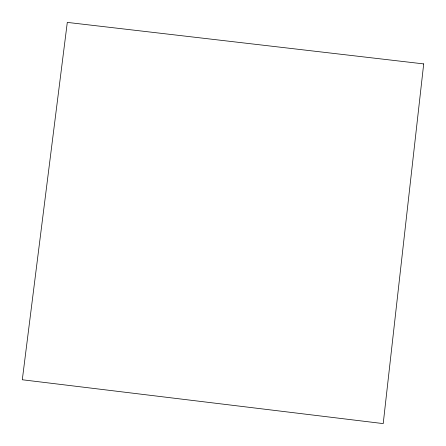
<?xml version="1.0" encoding="UTF-8"?>
<svg xmlns="http://www.w3.org/2000/svg" width="446" height="446" viewBox="0 0 446 446"><rect width="100%" height="100%" fill="white"/><g stroke="black" fill="none" stroke-linecap="round" stroke-linejoin="round"><path stroke-width="0.67" d="M423.7 63.906L383.214 423.6L22.3 379.763L67.296 22.4L423.7 63.906"/></g></svg>
